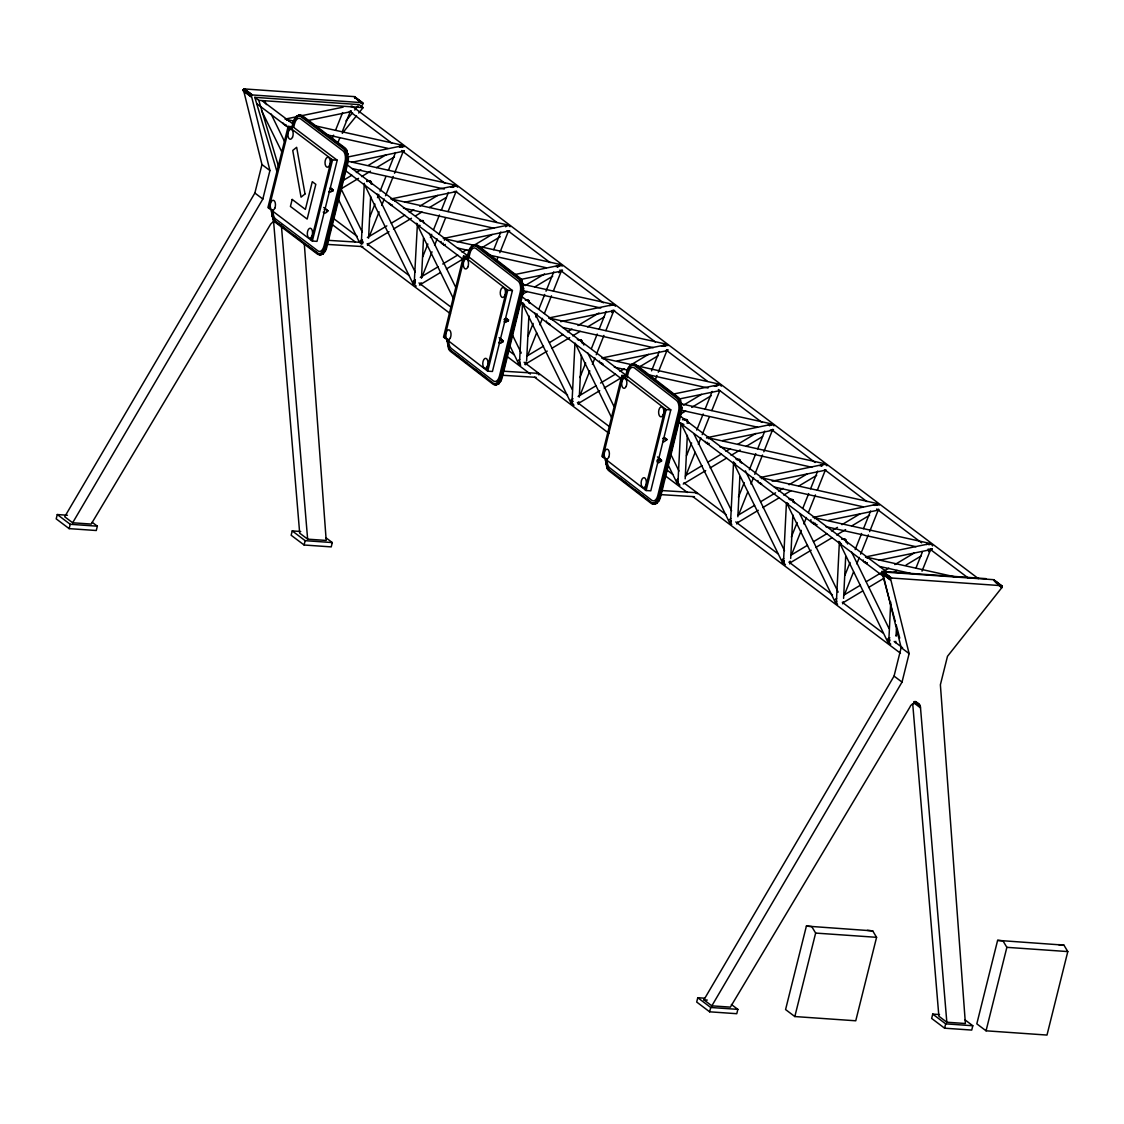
<?xml version="1.0" encoding="UTF-8"?>
<svg xmlns="http://www.w3.org/2000/svg" width="1124" height="1124" viewBox="0 0 1124 1124"><rect width="100%" height="100%" fill="white"/><g stroke="black" fill="none" stroke-linecap="round" stroke-linejoin="round"><path stroke-width="1.5" d="M361.268 244.203L364.302 183.324M368.588 238.204L370.667 196.447M416.189 286.184L414.18 284.119L417.411 223.901L416.582 223.283M421.5 278.12L423.495 238.105M520.707 365.286L519.485 363.558L522.519 302.665L524.529 304.745M526.622 361.029L528.884 315.802M573.985 405.23L571.976 403.165L574.926 344.014M579.296 397.151L581.375 355.409M679.95 485.161L677.941 483.095L680.891 423.945M685.176 478.824L687.34 435.339M731.766 524.515L730.544 522.772L733.579 461.894M737.864 516.773L739.859 476.759M785.465 564.768L783.456 562.688L786.393 503.552M790.692 558.431L792.856 514.933M837.591 604.347L836.368 602.605L839.403 541.726M843.59 598.347L845.684 556.591M890.756 644.192L888.747 642.127L890.742 602.113M896.067 636.128L896.418 629.173M413.042 281.534L415.248 279.721M354.805 98.392L354.341 96.608L244.428 88.936L243.388 89.611L261.976 164.554L254.867 193.033L64.7 516.773L72.653 522.772L91.213 524.065L270.701 224.069L274.663 220.332M1002.13 587.065L993.532 579.675L883.619 572.004L882.579 572.678L901.167 647.621L894.058 676.1L703.891 999.84L711.843 1005.84L730.389 1007.132L909.892 707.137C911.55 701.938 920.767 701.446 920.514 707.881L946.829 1022.222L965.39 1023.514L940.381 684.769L947.49 656.304L1001.821 587.641L1001.484 585.674L891.571 578.017L890.531 578.677L909.119 653.62L902.024 682.099L711.843 1005.84M368.335 243.416L367.492 245.383M414.18 284.119L415.023 282.152M424.226 223.142L422.835 220.557L419.997 220.74M519.485 363.558L519.808 362.195M526.538 362.771L525.709 364.738M571.976 403.165L572.818 401.198M677.941 483.095L678.278 481.732M730.544 522.772L731.373 520.805L729.757 522.182L730.024 523.194M737.597 521.986L736.768 523.953M783.456 562.688L783.779 561.326M836.368 602.605L836.692 601.242M843.421 601.818L842.593 603.785M888.747 642.127L889.59 640.16L887.974 641.537L888.747 642.675M895.814 641.34L895.477 642.703M499.098 337.579L502.119 340.01L502.119 341.963A2.15 1.728 -52.3 0 1 498.635 342.244M506.292 320.214L506.545 319.174L507.289 320.986A2.15 1.728 -52.3 0 1 504.016 321.689M657.47 456.934L660.476 459.365L660.476 461.318A2.15 1.728 -52.3 0 1 657.006 461.599M666.883 439.358L665.661 440.327L666.883 439.358L664.902 438.529L665.661 440.327A2.15 1.728 -52.3 0 1 662.668 441.381M329.866 188.354A2.15 1.742 -53 0 1 332.24 189.759L331.987 190.799L332.957 190.869L333.224 189.83L331.229 189.001L331.987 190.799A2.15 1.742 -53 0 1 328.7 191.487M360.467 107.328L362.869 104.209L362.476 102.677L252.38 94.95L251.355 95.61L269.929 170.553L262.833 199.032L72.653 522.772M525.582 363.6L525.681 362.265M789.554 562.731L789.652 561.396M889.562 639.064L889.688 641.116M463.524 256.117L443.53 337.06L487.76 371.187L492.438 371.468L512.418 290.526L468.188 256.398L463.524 256.117L507.753 290.245L512.418 290.526M444.542 337.832L464.521 256.89M467.177 257.241L468.427 252.212A11.802 6.126 -86.5 0 1 469.888 248.32L471.968 245.678L474.342 244.681A11.802 6.126 -86.5 0 1 476.674 245.482L518.895 278.05A11.802 6.126 -86.5 0 1 520.791 280.522L522.323 288.784A11.802 6.126 -86.5 0 1 521.705 293.308L500.981 377.257A11.802 6.126 -86.5 0 1 499.52 381.134L497.44 383.776L495.052 384.773A11.802 6.126 -86.5 0 1 492.733 383.987L450.513 351.405A11.802 6.126 -86.5 0 1 448.602 348.932L447.085 340.684A11.802 6.126 -86.5 0 1 447.183 339.139M467.682 257.635L468.933 252.591A10.734 5.564 -86.5 0 1 470.83 248.123L473.583 245.875A10.734 5.564 -86.5 0 1 476.421 246.479L518.642 279.061A10.734 5.564 -86.5 0 1 520.819 282.335L521.761 287.407A10.734 5.564 -86.5 0 1 521.199 292.928L500.475 376.863A10.734 5.564 -86.5 0 1 498.564 381.345L495.825 383.579A10.734 5.564 -86.5 0 1 492.986 382.989L450.766 350.407A10.734 5.564 -86.5 0 1 448.574 347.133L447.647 342.047A10.734 5.564 -86.5 0 1 447.731 339.251M468.694 258.408L469.93 253.364A8.585 4.454 -86.5 0 1 475.93 248.474L518.15 281.056A8.585 4.454 -86.5 0 1 520.201 292.156L499.463 376.09A8.585 4.454 -86.5 0 1 493.478 380.98L451.258 348.412A8.585 4.454 -86.5 0 1 448.827 339.49M486.762 370.414L506.741 289.458M487.76 371.187L507.753 290.245M507.528 319.23L508.273 321.043L508.526 320.003L506.545 319.174M501.36 340.165L502.119 341.963L503.341 340.993L502.344 340.221L503.088 342.033M508.526 320.003L507.289 320.986L508.273 321.043M501.754 376.947L507.978 351.77M508.807 348.412L511.294 338.338M512.123 334.98L514.609 324.906M515.438 321.548L522.477 292.999A10.734 5.564 -86.5 0 0 522.758 291.664M621.881 375.458L601.888 456.4L646.117 490.528L650.796 490.823L670.775 409.881L626.546 375.753L621.881 375.458L666.111 409.586L670.775 409.881M602.9 457.187L622.893 376.231M625.548 376.596L626.785 371.552A11.802 6.126 -86.5 0 1 628.246 367.674L630.325 365.033L632.714 364.036A11.802 6.126 -86.5 0 1 635.032 364.822L677.252 397.404A11.802 6.126 -86.5 0 1 679.163 399.877L680.68 408.138A11.802 6.126 -86.5 0 1 680.062 412.663L659.338 496.611A11.802 6.126 -86.5 0 1 657.877 500.489L655.798 503.131L653.423 504.128A11.802 6.126 -86.5 0 1 651.091 503.327L608.871 470.759A11.802 6.126 -86.5 0 1 606.96 468.287L605.443 460.025A11.802 6.126 -86.5 0 1 605.541 458.494M626.461 375.304L627.29 371.946A10.734 5.564 -86.5 0 1 629.201 367.464L631.941 365.23A10.734 5.564 -86.5 0 1 634.779 365.834L676.999 398.402A10.734 5.564 -86.5 0 1 679.191 401.689L680.118 406.762A10.734 5.564 -86.5 0 1 679.556 412.269L658.833 496.218A10.734 5.564 -86.5 0 1 656.922 500.7L654.182 502.934A10.734 5.564 -86.5 0 1 651.344 502.33L609.124 469.762A10.734 5.564 -86.5 0 1 606.946 466.474L606.005 461.402A10.734 5.564 -86.5 0 1 606.089 458.606M627.052 377.762L628.288 372.718A8.585 4.454 -86.5 0 1 634.287 367.829L676.508 400.397A8.585 4.454 -86.5 0 1 678.559 411.496L657.835 495.445A8.585 4.454 -86.5 0 1 651.836 500.335L609.615 467.753A8.585 4.454 -86.5 0 1 607.199 458.831M645.12 489.755L665.099 408.813M646.117 490.528L666.111 409.586M659.465 460.545L660.701 459.576L661.46 461.374L659.732 459.505M660.701 459.576L661.46 461.374M660.533 494.616L663.019 484.542M663.848 481.184L666.335 471.111M668.401 462.723L678.77 420.755M679.598 417.397L680.849 412.353A10.734 5.564 -86.5 0 0 681.116 411.019M67.454 515.242L57.282 514.539L56.2 518.866L69.14 528.631L96.271 530.514L97.352 526.187L92.168 522.281M69.14 528.631L70.222 524.29L57.282 514.539M288.166 126.422L267.933 207.547L312.317 241.042L316.982 241.365L337.214 160.226L292.83 126.745L288.166 126.422L332.549 159.903L337.214 160.226M268.945 208.319L289.177 127.181M291.776 127.7L293.041 122.642A11.802 6.154 -86 0 1 294.516 118.751L296.61 116.081L298.998 115.055A11.802 6.154 -86 0 1 301.33 115.814L343.705 147.778A11.802 6.154 -86 0 1 345.616 150.223L347.133 158.442A11.802 6.154 -86 0 1 346.501 162.98L325.524 247.125A11.802 6.154 -86 0 1 324.049 251.017L321.956 253.687L319.567 254.712A11.802 6.154 -86 0 1 317.235 253.954L274.86 221.99A11.802 6.154 -86 0 1 272.949 219.545L271.432 211.326A11.802 6.154 -86 0 1 271.544 209.781M292.282 128.08L293.547 123.022A10.734 5.592 -86 0 1 295.472 118.526L298.225 116.25A10.734 5.592 -86 0 1 301.091 116.812L343.452 148.775A10.734 5.592 -86 0 1 345.644 152.021L346.571 157.079A10.734 5.592 -86 0 1 345.995 162.601L325.019 246.746A10.734 5.592 -86 0 1 323.094 251.242L320.34 253.518A10.734 5.592 -86 0 1 317.474 252.956L275.113 220.992A10.734 5.592 -86 0 1 272.921 217.747L271.994 212.689A10.734 5.592 -86 0 1 272.092 209.893M293.715 127.153L294.558 123.795A8.585 4.468 -86 0 1 300.586 118.821L342.961 150.785A8.585 4.468 -86 0 1 344.998 161.842L324.007 245.973A8.585 4.468 -86 0 1 317.98 250.947L275.605 218.983A8.585 4.468 -86 0 1 273.118 211.228M311.32 240.269L331.538 159.144M312.317 241.042L332.549 159.903M326.705 211.143L326.972 210.104L327.969 210.862L326.733 211.832A2.15 1.742 -53 0 1 323.276 212.085M326.719 245.144L329.234 235.057M330.077 231.685L332.592 221.583M333.435 218.225L335.95 208.123M336.793 204.765L339.308 194.663M340.151 191.291L342.665 181.203M343.508 177.831L346.023 167.743M300.712 531.512L292.24 530.907L291.158 535.249L304.098 545L331.229 546.896L332.297 542.569L325.834 537.679M304.098 545L305.166 540.672L292.24 530.907M704.565 998.196L697.779 997.719L696.697 1002.046L709.637 1011.811L736.768 1013.707L737.85 1009.366L731.373 1004.491M709.637 1011.811L710.719 1007.483L697.779 997.719M872.688 930.869L806.386 926.092L785.578 1009.563L794.823 1016.546L855.757 1020.789L876.579 937.318L872.688 930.869L867.321 930.349M794.823 1016.546L815.645 933.075L811.753 926.612L806.386 926.092M939.524 1014.565L932.737 1014.101L931.656 1018.428L944.596 1028.193L971.726 1030.076L972.808 1025.748L965.038 1019.889M944.596 1028.193L945.677 1023.852L932.737 1014.101M1063.922 945.129L997.62 940.366L976.812 1023.838L986.057 1030.806L1046.992 1035.063L1067.8 951.578L1063.922 945.129L1058.555 944.61M986.057 1030.806L1006.865 947.335L1002.987 940.886L997.62 940.366M581.558 341.106L580.771 339.954L578.453 340.277M792.898 500.531L792.111 499.379L789.793 499.716M838.897 541.346L887.932 642.296M845.276 540.054L844.503 538.902L842.171 539.225M332.311 138.393L333.603 135.175M335.528 130.342L342.595 112.625M337.762 142.987L339.687 138.154M342.258 131.705L350.618 110.77M369.796 216.946L374.938 204.076M377.509 197.627L378.802 194.41M380.081 191.192L385.869 176.693M388.44 170.258L395.507 152.541M369.473 236.04L379.111 211.888M381.682 205.439L384.253 199.004M385.532 195.773L393.245 176.454M394.524 173.237L403.53 150.686M422.708 256.862L427.851 243.992M430.422 237.543L431.714 234.326M433.639 229.493L439.428 215.007M441.353 210.174L448.42 192.457M421.739 277.558L432.023 251.804M434.595 245.355L437.166 238.92M439.091 234.087L445.511 217.986M448.083 211.537L455.796 192.218M493.745 249.697L500.812 231.98M496.611 260.726L497.904 257.508M499.829 252.675L508.188 231.741M528.013 336.301L533.155 323.417M535.726 316.982L537.005 313.765M538.944 308.931L544.718 294.432M546.011 291.214L553.725 271.896M527.676 355.381L536.682 332.845M539.885 324.794L542.456 318.359M544.381 313.526L551.462 295.809M553.387 290.976L561.733 270.041M579.872 377.524L585.646 363.024M591.435 348.538L597.223 334.039M599.148 329.206L606.215 311.503M580.181 394.988L589.819 370.836M592.39 364.401L594.961 357.952M596.24 354.734L603.953 335.416M605.878 330.582L613.592 311.264M651.555 370.836L659.268 351.517M655.081 380.263L657.006 375.43M658.285 372.213L667.291 349.662M686.469 455.838L691.611 442.954M696.754 430.085L703.174 413.983M705.113 409.15L712.18 391.433M685.5 476.534L695.138 452.382M698.341 444.331L700.912 437.896M702.205 434.665L709.272 416.962M711.843 410.513L719.557 391.194M738.426 497.131L744.214 482.646M749.357 469.762L755.778 453.66M757.702 448.827L764.784 431.11M738.735 514.609L747.727 492.059M750.944 484.008L753.516 477.574M754.808 474.356L762.522 455.023M763.8 451.806L772.792 429.27M791.338 537.047L797.127 522.562M802.901 508.062L808.69 493.577M810.615 488.743L817.696 471.026M791.647 554.525L801.286 530.373M803.857 523.924L806.428 517.49M808.353 512.656L815.42 494.939M817.359 490.12L825.072 470.787M844.897 575.362L850.039 562.478M855.181 549.594L861.602 533.493M863.527 528.659L870.594 510.942M844.56 594.441L853.552 571.891M856.769 563.841L859.34 557.406M860.633 554.188L868.332 534.855M869.625 531.638L878.617 509.102M915.919 568.182L922.34 552.081M896.306 635.566L897.584 632.348M922.017 571.161L931.009 548.624M371.032 183.9L370.442 181.034L366.747 181.554M361.324 243.515L362.799 241.744M420.91 284.695L421.05 282.672M529.249 303.241L528.968 300.628L525.765 299.658M581.74 342.848L581.459 340.235L577.357 339.462M740.309 462.47L739.718 459.604L736.88 459.8M793.207 502.386L792.94 499.773L788.837 498.986M846.119 542.302L845.838 539.689L841.75 538.902M518.375 360.453L519.752 359.315M570.866 400.06L573.043 398.753M676.831 479.99L678.222 478.852M729.434 519.681L730.811 518.529M782.346 559.597L783.723 558.445M835.258 599.514L836.635 598.361M887.637 639.036L889.815 637.73M362.406 240.606L362.616 243.866M451.89 187.385L454.742 186.359M415.318 280.522L415.121 283.108M557.195 266.824L560.033 265.798M821.166 465.954L821.981 465.041M932.288 548.891L928.48 551.603M264.533 102.663L264.927 101.455L262.637 101.16M370.358 182.495L370.133 180.795L366.649 180.5M686.722 421.163C688.38 418.957 683.645 418.746 682.493 419.744M296.441 117.781L297.143 116.896M345.981 120.886L352.557 112.751M354.748 110.04L358.036 105.965M342.286 133.363L356.533 115.744M358.725 113.032L363.108 107.623L359.132 104.616L254.811 97.338L277.249 172.548M536.879 373.856L537.75 373.323A3.007 1.56 -86.5 0 1 538.635 373.983L538.972 374.938M578.2 404.345L578.846 401.704M687.2 423.397L687.424 420.165L683.968 419.884M789.68 563.869L790.312 561.241M360.846 243.149L362.083 242.222M519.597 362.026L518.557 363.389L520.159 364.12M678.053 481.564L677.027 482.927L678.615 483.657M836.481 601.087L835.849 603.026M450.612 187.16L454.279 186.415M555.902 266.599L558.684 265.742A3.133 3.007 -6.2 0 1 562.422 266.023M661.46 346.22L666.167 345.644M714.358 386.136L718.039 385.392M819.874 465.729L821.784 464.9M403.952 151.108L351.7 162.348M509.776 230.94L506.545 231.108M558.684 272.64L562.169 270.462M662.935 345.813L665.97 345.714M667.572 349.971L665.787 350.618M715.974 385.827L717.772 385.181M773.537 429.916L770.305 430.085M874.402 505.336L877.633 505.168M298.675 115.632L296.427 116.25M473.429 245.636L475.635 244.765A11.802 6.126 -86.5 0 1 477.953 245.552L520.173 278.134A11.802 6.126 -86.5 0 1 522.084 280.607L523.601 288.868A11.802 6.126 -86.5 0 1 522.983 293.392L502.259 377.341A11.802 6.126 -86.5 0 1 500.798 381.219L498.719 383.86L496.344 384.858A11.802 6.126 -86.5 0 1 494.012 384.057M414.995 282.138L413.393 283.529L413.674 284.541M572.79 401.184L571.062 402.982L572.65 403.727M784.271 560.707L782.529 562.52L784.116 563.25M695.489 492.902L696.107 492.663A3.007 1.56 -86.5 0 1 696.992 493.338L697.203 493.787M342.904 180.599L351.896 175.218M356.378 172.534L360.874 169.85M368.363 165.369L386.319 154.62M340.6 189.127L358.556 178.365M361.549 176.58L370.541 171.199M376.526 167.617L394.482 156.868M367.379 237.529L386.839 225.882M391.335 223.198L404.809 215.134M409.291 212.45L413.787 209.767M419.772 206.184L437.742 195.421M368.054 244.273L389.016 231.727M393.512 229.043L411.468 218.281M415.964 215.597L421.95 212.014M429.438 207.533L445.905 197.683M420.292 277.445L438.248 266.697M442.744 264.014L457.721 255.05M462.203 252.366L466.699 249.683M474.188 245.201L492.143 234.452M419.477 285.075L440.425 272.542M446.425 268.959L464.381 258.197M482.351 247.449L500.306 236.7M525.077 285.608L544.536 273.961M522.758 294.137L527.254 291.453M534.729 286.971L552.699 276.223M527.086 355.985L543.552 346.136M549.538 342.553L563.012 334.488M567.508 331.805L571.99 329.107M577.989 325.524L598.937 312.992M524.768 364.513L547.233 351.081M551.715 348.384L569.685 337.636M572.678 335.851L580.167 331.369M587.641 326.887L604.108 317.038M611.596 312.556L614.589 310.758L611.849 310.547M578.087 396.491L596.043 385.743M600.539 383.045L615.516 374.095M619.998 371.398L624.494 368.714M630.48 365.131L648.45 354.383M578.762 403.221L599.724 390.674M604.22 387.991L620.687 378.142M640.146 366.494L658.102 355.746M683.533 405.146L701.488 394.398M681.214 413.674L685.71 410.991M691.696 407.408L711.155 395.76M685.542 475.522L702.008 465.673M707.994 462.09L721.467 454.026M725.964 451.342L730.459 448.645M737.934 444.177L755.904 433.414M683.223 484.051L705.689 470.619M710.171 467.921L726.638 458.072M731.134 455.389L740.112 450.007M746.097 446.425L762.564 436.576M738.145 515.213L754.611 505.35M760.597 501.768L775.574 492.818M778.567 491.019L783.049 488.336M789.048 484.753L807.004 474.005M737.33 522.843L758.293 510.296M762.774 507.612L779.241 497.749M783.737 495.066L791.226 490.584M798.7 486.102L816.67 475.354M791.057 555.13L807.524 545.266M813.509 541.684L826.983 533.619M831.479 530.935L837.464 527.353M841.96 524.669L859.916 513.921M790.242 562.759L811.191 550.212M815.687 547.529L832.153 537.665M836.649 534.982L845.627 529.601M851.613 526.018L869.583 515.27M843.969 595.046L860.436 585.183M866.421 581.6L881.399 572.65M884.391 570.851L888.873 568.168M894.859 564.585L914.332 552.938M843.155 602.675L862.614 591.027M868.599 587.445L883.562 578.481M894.044 572.214L897.036 570.416M906.028 565.049L920.992 556.085M873.264 505.252L877.31 505.14M632.391 364.583L633.992 364.106A11.802 6.126 -86.5 0 1 636.31 364.907L678.531 397.489A11.802 6.126 -86.5 0 1 680.442 399.947L681.959 408.209A11.802 6.126 -86.5 0 1 681.341 412.747L660.617 496.682A11.802 6.126 -86.5 0 1 659.156 500.573L657.076 503.215L654.702 504.212A11.802 6.126 -86.5 0 1 652.37 503.412M399.793 146.556L402.547 146.766M456.386 191.403L454.349 191.516M505.617 226.388L506.924 226.121M561.677 270.842L560.384 271.095A3.133 3.007 -6.2 0 0 562.548 270.294M769.378 425.364L771.401 425.251M825.648 469.987L824.342 470.239A3.133 3.007 -6.2 0 0 825.873 469.93M878.561 509.903L877.254 510.156M931.473 549.819L928.073 549.116M525.4 300.263L528.238 300.066L530.078 303.452M419.561 220.416L423.228 221.147M735.925 459.07L739.409 459.365L741.559 462.99M297.017 116.657L285.06 119.13A3.133 3.007 -6.2 0 1 288.952 121.111M300.445 115.955L343.143 107.145M309.03 120.31L350.042 111.852M348.229 156.924L401.184 146.008M454.096 185.924L390.885 198.962A3.133 3.007 -6.2 0 1 394.763 200.943M404.612 202.264L455.866 191.684M506.488 225.446L443.278 238.485A3.133 3.007 -6.2 0 1 446.818 239.763A3.133 1.517 -67 0 0 444.373 240.199M456.99 241.772L508.245 231.207M514.975 274.523L559.401 265.362M520.159 279.581L561.157 271.123M611.892 304.955L548.681 318.008A3.133 3.007 -6.2 0 1 552.558 319.989M560.693 321.647L613.662 310.716M664.944 344.984L601.733 358.022A3.133 3.007 -6.2 0 1 605.274 359.301A3.133 1.517 -67 0 0 603.293 359.202M617.16 360.959L666.701 350.744M673.431 394.06L717.857 384.9M678.615 399.118L719.613 390.66L718.84 390.646M707.249 437.615L770.46 424.577M722.676 440.566L772.216 430.337M823.372 464.493L760.161 477.531A3.133 3.007 -6.2 0 1 764.039 479.526M772.174 481.184L825.128 470.253M876.284 504.409L813.074 517.447A3.133 3.007 -6.2 0 1 816.951 519.443M828.5 520.398L878.041 510.17M928.663 543.932L865.452 556.97A3.133 3.007 -6.2 0 1 869.007 558.249M879.179 560.272L930.433 549.692A3.133 3.007 -6.2 0 0 931.81 548.863M398.823 146.57L402.223 146.738M362.335 239.805L360.425 240.634L360.326 242.152M609.531 305.531L611.189 305.335M768.085 425.139L771.486 425.308M926.302 544.494L927.089 544.339M840.359 542.499L838.855 542.105M474.145 244.723L475.424 244.793M471.785 245.847L473.078 245.931M326.817 240.255L362.757 242.475M326.887 244.386L362.813 246.592M520.918 280.817L522.21 280.888M521.929 283.979L523.208 284.049M522.056 284.625L523.334 284.709M522.323 288.39L523.601 288.475M502.372 340.937L503.341 340.993M447.085 341.078L448.364 341.148M632.503 364.064L633.781 364.148M630.157 365.202L631.435 365.272M503.524 371.215L537.75 373.323M501.866 375.233L536.092 377.341M499.351 381.401L500.63 381.486M497.609 383.607L498.887 383.691M497.258 383.902L498.536 383.987M495.262 384.745L496.541 384.815M679.289 400.172L680.568 400.242M680.287 403.319L681.58 403.404M680.413 403.98L681.692 404.064M680.68 407.745L681.959 407.815M660.729 460.278L661.713 460.348M605.443 460.418L606.721 460.503M605.71 464.184L606.988 464.254M606.834 467.991L608.253 468.371A11.802 6.126 -86.5 0 0 608.815 469.354M661.881 490.556L696.107 492.663M660.224 494.588L694.449 496.696M657.709 500.756L659.001 500.826M655.966 502.962L657.259 503.046M655.615 503.257L656.894 503.327M653.62 504.1L654.899 504.17M254.811 97.338L258.801 100.345L363.108 107.623M298.801 115.084L300.277 115.14A11.802 6.154 -86 0 1 302.609 115.898L344.984 147.862A11.802 6.154 -86 0 1 346.894 150.307L348.412 158.54A11.802 6.154 -86 0 1 347.78 163.064L326.803 247.21A11.802 6.154 -86 0 1 325.328 251.116L323.234 253.771L320.846 254.811A11.802 6.154 -86 0 1 319.258 254.502M296.792 115.955L298.071 116.039M294.671 118.484L295.963 118.568M345.742 150.504L347.021 150.602M346.754 153.651L348.033 153.735M346.866 154.297L348.145 154.395M347.133 158.048L348.412 158.147M332.24 189.759L333.224 189.83M327.969 210.862L323.726 207.476M271.432 211.719L272.711 211.804M271.699 215.471L272.977 215.555M271.811 216.117L273.09 216.215M272.823 219.264L274.101 219.349M323.895 251.284L325.173 251.383M322.138 253.518L323.417 253.602M321.773 253.813L323.052 253.898M319.764 254.684L321.057 254.769M986.029 578.649L881.722 571.385L895.238 621.417M273.511 220.557L299.687 533.155L307.639 539.155L326.199 540.447L304.295 243.613M70.222 524.29L97.352 526.187M305.166 540.672L332.297 542.569M815.645 933.075L876.579 937.318M1006.865 947.335L1067.8 951.578M703.891 999.84L707.263 1000.079M710.719 1007.483L737.85 1009.366M945.677 1023.852L972.808 1025.748M558.684 265.742L559.583 265.854M419.224 225.306L420.109 225.474M683.856 424.451L681.58 423.467M287.997 119.762L293.111 120.9M313.554 125.452L402.167 145.165M328.306 135.105L387.949 148.368M347.723 161.196L455.079 185.081M352.233 168.572L444.261 189.043M393.822 199.594L507.992 224.997M403.446 208.109L493.773 228.2M446.2 239.117L560.384 264.519M457.538 248.011L469.467 250.666M489.923 255.218L546.152 267.723M521.269 283.965L613.297 304.435M522.379 290.582L600.778 308.018M551.617 318.626L665.787 344.042M562.941 327.52L653.269 347.625M604.656 358.654L631.927 364.724M718.84 384.057L635.341 365.483A10.734 5.564 -86.5 0 1 636.072 365.904M614.294 367.169L627.923 370.203M648.379 374.756L708.022 388.019M681.425 403.881L771.752 423.973M682.549 410.499L757.534 427.176M710.171 438.248L824.356 463.65M719.81 446.762L811.837 467.247M763.084 478.164L877.268 503.566M774.422 487.057L863.035 506.784M815.996 518.08L930.18 543.482M813.706 523.939L817.106 524.697M825.634 526.594L915.948 546.7M868.388 557.602L957.002 577.314M879.727 566.496L910.398 573.324M522.913 303.522L522 302.792M734.379 463.06L733.565 462.667L782.627 562.857M928.846 544.423L929.703 544.662M735.588 463.959L733.761 462.554M788.5 503.875L787.095 503.06M840.626 543.454L841.398 543.791M354.51 96.664L362.743 102.888M354.341 96.608L362.926 103.211M355.015 97.395L361.661 102.593M355.015 97.788L361.647 102.79M993.7 579.745L1001.934 585.955M357.629 99.994L361.605 103.001M993.532 579.675L1002.116 586.278M358.879 101.202L361.535 103.197M994.206 580.462L1002.186 586.658M994.206 580.855L1002.172 586.869M995.414 582.26L1001.948 587.459M999.18 585.646L1001.821 587.641M351.826 105.965L978.386 578.635M349.704 111.402L391.756 143.127M401.563 150.532L445.02 183.31M456.232 191.768L496.878 222.44M508.09 230.898L550.142 262.623M559.963 270.013L603.405 302.806M613.226 310.196L655.278 341.921M666.49 350.379L707.137 381.05M718.348 389.508L761.805 422.287M771.612 429.691L815.069 462.47M824.876 469.874L866.927 501.599M876.748 508.989L921.596 542.836M930.012 549.172L967.848 577.722M302.37 116.91L306.459 120.001M318.766 129.274L324.232 133.405M335.163 141.652L337.903 143.717M262.103 100.682L292.942 123.935M346.206 164.118L468.146 256.117M521.41 296.3L602.717 357.629M605.513 359.75L626.546 375.613M679.809 415.796L887.258 572.285M244.428 88.936L252.38 94.95M244.231 88.979L252.197 94.992M243.852 89.161L252.001 95.062M243.683 89.288L251.65 95.287M883.619 572.004L891.571 578.017M243.529 89.442L251.481 95.442M883.422 572.046L891.374 578.059M243.388 89.611L251.355 95.61M883.043 572.228L891.191 578.129M243.276 89.794L251.242 95.807M882.874 572.355L890.826 578.354M243.191 89.99L251.144 96.004M882.719 572.509L890.672 578.509M243.135 90.201L251.088 96.2M882.579 572.678L890.531 578.677M243.107 90.412L251.059 96.608M882.466 572.861L890.419 578.874M243.135 90.791L251.102 96.805M882.382 573.057L890.334 579.071M882.326 573.268L890.278 579.267M882.298 573.479L890.25 579.675M882.326 573.872L890.278 579.872M257.171 103.998L288.011 127.265M345.475 170.609L463.228 259.433M519.288 301.738L621.614 378.928M677.688 421.219L883.731 576.668M331.945 190.111L332.957 190.869M261.976 164.554L269.929 170.553M333.463 218.449L357.292 236.433M367.098 243.838L409.15 275.563M418.971 282.953L451.202 307.288M508.68 350.632L514.286 354.875M524.107 362.265L567.564 395.058M577.371 402.462L609.615 426.783M667.08 470.141L672.686 474.37M683.912 482.828L725.964 514.553M735.77 521.957L777.822 553.682M789.048 562.141L832.491 594.919M842.312 602.323L882.958 632.995M894.17 641.453L902.586 647.789M901.167 647.621L909.119 653.62M332.732 224.94L355.17 241.857M360.776 246.086L450.485 313.779M506.559 356.069L530.388 374.053M534.588 377.228L608.885 433.274M664.958 475.564L687.396 492.495M693.002 496.724L900.464 653.227M254.867 193.033L262.833 199.032M894.058 676.1L902.024 682.099M915.863 701.727L918.519 703.722M915.4 701.488L919.376 704.495M914.697 701.46L920.008 705.465M913.756 701.615L920.387 706.617M913.882 702.879L920.514 707.881M285.707 229.296L276.139 222.074A11.802 6.154 -86 0 1 274.228 219.644M293.912 235.478L302.103 241.674M307.583 245.791L318.513 254.038M946.829 1022.222L938.877 1016.222L912.702 703.624M646.96 374.32L653.775 379.575M668.752 391.124L672.84 394.285M484.514 251.818L492.691 258.113M506.306 268.622L513.12 273.877M665.633 439.624L666.63 440.397M619.689 478.192L629.229 485.54M634.667 489.755L649.658 501.304M454.517 353.582L466.783 363.038M474.946 369.346L487.212 378.802M782.936 561.143L782.318 560.103M677.421 481.536L676.803 480.51M845.318 539.295L847.622 543.988M851.458 551.814L889.028 628.527M792.94 499.773L794.471 502.906M799.838 513.851L838.167 592.137M786.477 502.583L835.539 602.773M745.395 470.816L784.496 550.648M687.115 419.94L688.647 423.074M694.014 434.033L731.584 510.732M680.652 422.75L729.715 522.941M670.55 453.829L678.98 471.054M668.682 466.038L677.112 483.264M581.6 340.333L583.904 345.04M587.74 352.866L613.802 406.087M575.137 343.157L611.934 418.297M534.687 312.837L572.257 389.55M522.084 303.143L571.147 403.333M512.094 334.292L521.283 353.077M510.226 346.501L518.656 363.726M429.27 233.328L456.105 288.109M416.681 223.62L453.478 298.759M370.751 181.287L372.283 184.406M376.891 193.806L415.22 272.078M364.288 184.097L413.351 284.288M340.839 188.326L362.307 232.162M338.212 198.976L359.68 242.812M264.927 101.455L266.458 104.574M271.067 113.974L284.864 142.158M261.527 110.531L282.236 152.794M346.923 152.119L347.288 153.257M680.47 401.76L681.313 405.469M522.112 282.405L522.758 284.808M258.801 100.345L278.738 167.195M896.137 624.747L899.734 638.095M281.323 224.814L307.639 539.155M521.143 280.48A10.734 5.564 -86.5 0 1 521.662 281.379M501.388 378.212A10.734 5.564 -86.5 0 1 500.953 379.406M500.433 380.474A10.734 5.564 -86.5 0 1 499.843 381.429M451.103 350.828A11.802 6.126 -86.5 0 1 450.457 350M477.026 246.142A10.734 5.564 -86.5 0 1 477.7 246.563M499.52 339.855A2.15 1.728 -52.3 0 1 501.81 339.673M504.016 319.736A2.15 1.728 -52.3 0 1 507.556 319.947M867.026 558.164A3.133 1.517 -67 0 1 868.95 558.207M866.969 563.279A3.133 1.517 -67 0 1 865.396 561.621M867.222 562.731A3.133 3.007 -6.2 0 1 863.204 559.963M927.918 544.255A3.133 3.007 -6.2 0 1 932.555 545.913M761.721 478.726A3.133 1.517 -67 0 1 763.786 479.33M761.665 483.84A3.133 1.517 -67 0 1 760.091 482.856M877.844 504.184A3.133 1.517 -67 0 0 875.006 505.322A3.133 3.007 -6.2 0 1 879.305 505.083M709.005 443.376A3.133 3.007 -6.2 0 1 705.127 441.395M706.504 437.953A3.133 3.007 -6.2 0 1 710.789 438.894A3.133 1.517 -67 0 0 708.808 438.81M772.961 430.014A3.133 3.007 -6.2 0 1 771.415 430.464M769.069 425.406A3.133 3.007 -6.2 0 1 774 425.856M814.83 523.208A3.133 3.007 -6.2 0 1 810.896 519.653M878.785 509.846A3.133 3.007 -6.2 0 1 877.24 510.296M708.752 443.924A3.133 1.517 -67 0 1 707.179 442.266M821.742 466.151A3.133 1.517 -67 0 1 822.094 465.406M822.529 464.746A3.133 1.517 -67 0 1 824.693 463.875M814.633 518.642A3.133 1.517 -67 0 1 816.684 519.246M815.055 523.377A3.133 1.517 -67 0 1 813.003 522.098M928.34 544.578A3.133 1.517 -67 0 1 930.517 543.707M761.117 483.418A3.133 3.007 -6.2 0 1 757.899 480.538M821.489 465.954A3.133 3.007 -6.2 0 1 821.981 465.322M822.628 464.816A3.133 3.007 -6.2 0 1 826.913 465.772M445.273 244.414A3.133 1.517 -67 0 1 443.221 243.135M558.558 265.615A3.133 1.517 -67 0 1 561.087 265.685M557.785 267.02A3.133 1.517 -67 0 1 558.122 266.276M719.613 390.646A3.133 3.007 -6.2 0 1 718.812 390.773M715.988 386.361A3.133 3.007 -6.2 0 1 721.397 386.164M548.835 323.81A3.133 3.007 -6.2 0 1 546.433 321M614.407 310.393A3.133 3.007 -6.2 0 1 612.847 310.842M611.147 305.292A3.133 3.007 -6.2 0 1 615.446 306.234M602.689 363.909A3.133 3.007 -6.2 0 1 599.485 361.015M668.092 349.915A3.133 3.007 -6.2 0 1 665.9 350.857M667.965 345.658A3.133 3.007 -6.2 0 0 663.553 345.799A3.133 1.517 -67 0 1 666.363 344.647M769.49 425.729A3.133 1.517 -67 0 1 772.09 424.198M611.934 304.997A3.133 1.517 -67 0 1 613.634 304.66M443.432 244.287A3.133 3.007 -6.2 0 1 441.015 241.477M508.989 230.87A3.133 3.007 -6.2 0 1 507.444 231.319M505.744 225.769A3.133 3.007 -6.2 0 1 510.029 226.711M557.532 266.824A3.133 3.007 -6.2 0 1 558.01 266.177M550.254 319.188A3.133 1.517 -67 0 1 552.306 319.792M550.198 324.302A3.133 1.517 -67 0 1 548.624 323.333M603.251 364.317A3.133 1.517 -67 0 1 601.677 362.673M716.592 385.813A3.133 1.517 -67 0 1 719.177 384.282M452.832 186.837A3.133 1.517 -67 0 1 455.417 185.305M286.016 125.017A3.133 3.007 -6.2 0 1 282.939 122.909M351.419 111.023A3.133 3.007 -6.2 0 1 349.227 111.964M350.646 106.316A3.133 3.007 -6.2 0 1 351.306 106.766M391.84 204.849A3.133 3.007 -6.2 0 1 388.763 202.742M456.611 191.347A3.133 3.007 -6.2 0 1 455.051 191.797M452.227 187.385A3.133 3.007 -6.2 0 1 457.637 187.188M286.634 120.324A3.133 1.517 -67 0 1 288.685 120.928M286.578 125.438A3.133 1.517 -67 0 1 285.004 124.455M399.919 146.921A3.133 1.517 -67 0 1 401.971 145.151A3.133 1.517 -67 0 1 402.87 147.005M392.459 200.142A3.133 1.517 -67 0 1 394.51 200.746M392.402 205.27A3.133 1.517 -67 0 1 390.829 204.287M505.744 226.753A3.133 1.517 -67 0 1 508.329 225.222M404.331 150.939A3.133 3.007 -6.2 0 1 402.139 151.88M399.807 146.837A3.133 3.007 -6.2 0 1 404.219 146.682M679.5 399.835A10.734 5.564 -86.5 0 1 680.02 400.734M659.746 497.567A10.734 5.564 -86.5 0 1 659.31 498.747M658.79 499.829A10.734 5.564 -86.5 0 1 658.214 500.77M655.461 503.018A10.734 5.564 -86.5 0 1 654.013 503.074M610.163 470.83A11.802 6.126 -86.5 0 1 609.461 470.183M657.006 460.573A2.15 1.728 -52.3 0 1 657.189 460.067M657.891 459.196A2.15 1.728 -52.3 0 1 660.181 459.013M662.682 438.613A2.15 1.728 -52.3 0 1 665.914 439.301M325.932 248.109A10.734 5.592 -86 0 1 325.482 249.289M324.962 250.371A10.734 5.592 -86 0 1 324.372 251.326M321.619 253.602A10.734 5.592 -86 0 1 320.874 253.729M294.727 121.336A11.802 6.154 -86 0 1 295.219 120.029M345.377 149.45A10.734 5.592 -86 0 1 346.473 151.094M324.162 209.682A2.15 1.742 -53 0 1 326.452 209.528M327 210.792L326.733 211.832L327 210.792M292.184 199.44L290.428 206.451L307.161 219.068L315.816 184.35L312.289 181.681L305.377 209.401L292.184 199.44M305.026 193.96L301.049 197.164L292.746 150.447L296.666 147.3L305.026 193.96M467.879 266.936A5.016 2.599 -86.5 0 0 466.418 259.012A5.016 2.599 -86.5 0 0 463.439 265.995A5.016 2.599 -86.5 0 0 467.879 266.936M487.338 366.269A5.016 2.599 -86.5 0 0 485.877 358.345A5.016 2.599 -86.5 0 0 482.899 365.328A5.016 2.599 -86.5 0 0 487.338 366.269M504.831 295.443A5.016 2.599 -86.5 0 0 503.355 287.519A5.016 2.599 -86.5 0 0 500.391 294.502A5.016 2.599 -86.5 0 0 504.831 295.443M450.401 337.762A5.016 2.599 -86.5 0 0 448.926 329.838A5.016 2.599 -86.5 0 0 445.947 336.821A5.016 2.599 -86.5 0 0 450.401 337.762M626.237 386.291A5.016 2.599 -86.5 0 0 624.775 378.367A5.016 2.599 -86.5 0 0 621.797 385.349A5.016 2.599 -86.5 0 0 626.237 386.291M645.696 485.624A5.016 2.599 -86.5 0 0 644.235 477.686A5.016 2.599 -86.5 0 0 641.256 484.683A5.016 2.599 -86.5 0 0 645.696 485.624M663.188 414.798A5.016 2.599 -86.5 0 0 661.727 406.86A5.016 2.599 -86.5 0 0 658.748 413.857A5.016 2.599 -86.5 0 0 663.188 414.798M608.758 457.117A5.016 2.599 -86.5 0 0 607.297 449.178A5.016 2.599 -86.5 0 0 604.319 456.175A5.016 2.599 -86.5 0 0 608.758 457.117M292.535 137.17A5.016 2.613 -86 0 0 291.074 129.274A5.016 2.613 -86 0 0 288.067 136.299A5.016 2.613 -86 0 0 292.535 137.17M311.896 236.138A5.016 2.613 -86 0 0 310.449 228.228A5.016 2.613 -86 0 0 307.442 235.253A5.016 2.613 -86 0 0 311.896 236.138M329.599 165.144A5.016 2.613 -86 0 0 328.152 157.234A5.016 2.613 -86 0 0 325.145 164.259A5.016 2.613 -86 0 0 329.599 165.144M274.832 208.165A5.016 2.613 -86 0 0 273.371 200.269A5.016 2.613 -86 0 0 270.364 207.294A5.016 2.613 -86 0 0 274.832 208.165"/></g></svg>
